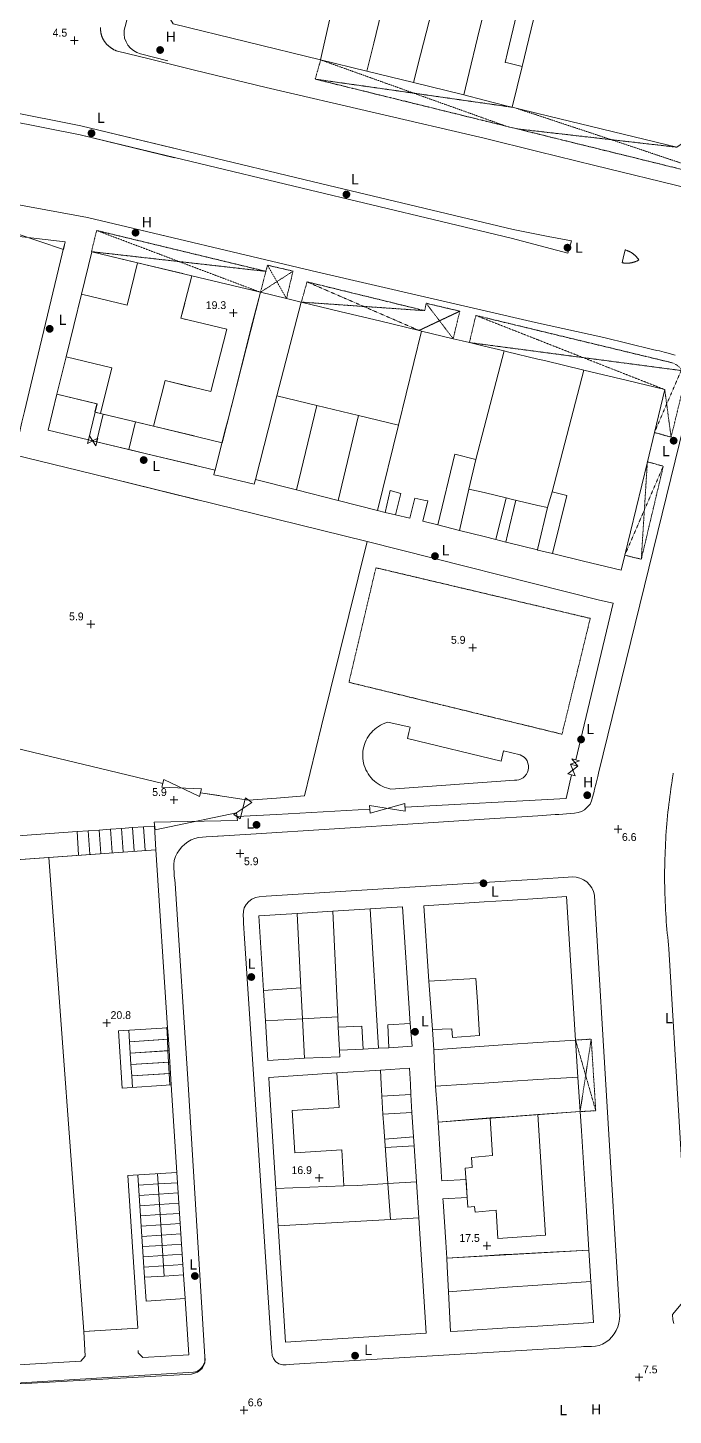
# Model space of a CAD drawing. Header units: millimetres. Extents: x 833924389 to 835767163, y 817400000 to 818811854.
# Drawn here: x 835391779 to 835474136, y 818357750 to 818534828 of the extents above; entities that cross this region are included whole.
import ezdxf
from ezdxf.enums import TextEntityAlignment as Align

# ---------------------------------------------------------------- set-up
doc = ezdxf.new("R2010")
doc.units = ezdxf.units.MM
doc.header["$LTSCALE"] = 10
doc.header["$MEASUREMENT"] = 0
doc.linetypes.add('11nw24d$1$DGN Style 5', pattern=[1.174922, 0.503538, -0.671384])
doc.layers.add('01_Base_Plan', color=5, linetype='Continuous', lineweight=5)
doc.styles.add('11nw24d$0$Style-WORKING', font='WORKING.shx')
doc.styles.add('11nw24d$1$Style-ENGINEERING', font='ENGINEERING.shx')

# ---------------------------------------------------------------- blocks, each defined once
blk = doc.blocks.new('11nw24d$0$SPOTHT')
at = {"layer": '01_Base_Plan', "linetype": 'Continuous', "lineweight": 13}
for p, q in [((-0.5, 0), (0.5, 0)), ((0, -0.5), (0, 0.5))]:
    blk.add_line(p, q, dxfattribs=at)
blk = doc.blocks.new('11nw24d$0$UTILP')
at = {"layer": '01_Base_Plan', "linetype": 'Continuous', "lineweight": 13}
h = blk.add_hatch(color=256, dxfattribs=at)
edge = h.paths.add_edge_path()
edge.add_arc((0, 0), 0.5, 0, 360)

msp = doc.modelspace()

# ---------------------------------------------------------------- hatches: boundary and pattern name
at = {"layer": '01_Base_Plan', "linetype": 'Continuous'}
h = msp.add_hatch(color=256, dxfattribs=at)
edge = h.paths.add_edge_path()
edge.add_arc((835408668, 818531988), 500, 0, 360)
h = msp.add_hatch(color=256, dxfattribs=at)
edge = h.paths.add_edge_path()
edge.add_arc((835405530, 818508675), 500, 0, 360)
h = msp.add_hatch(color=256, dxfattribs=at)
edge = h.paths.add_edge_path()
edge.add_arc((835463164, 818436881), 500, 0, 360)

# ---------------------------------------------------------------- linework, layer by layer
for p, q in [((835441897, 818531376), (835443710, 818538526)), ((835435918, 818532851), (835436873, 818536726)), ((835429149, 818530727), (835430332, 818535955)), ((835448103, 818529104), (835449172, 818533536)), ((835435039, 818529283), (835435918, 818532851)), ((835440996, 818527822), (835441897, 818531376)), ((835429149, 818530727), (835435039, 818529283)), ((835453599, 818524683), (835454875, 818529879)), ((835435039, 818529283), (835440996, 818527822)), ((835440996, 818527822), (835447414, 818526249)), ((835447414, 818526249), (835448103, 818529104)), ((835423570, 818487840), (835426684, 818499812)), ((835439079, 818484093), (835442031, 818496116)), ((835458684, 818475605), (835462742, 818491129)), ((835420844, 818477158), (835423570, 818487840)), ((835423570, 818487840), (835428676, 818486606)), ((835401410, 818485533), (835405512, 818484545)), ((835426051, 818475837), (835428676, 818486606)), ((835428676, 818486606), (835433977, 818485325)), ((835431402, 818474479), (835433977, 818485325)), ((835433977, 818485325), (835439079, 818484093)), ((835439079, 818484093), (835436406, 818473209)), ((835420844, 818477158), (835426051, 818475837)), ((835426051, 818475837), (835431402, 818474479)), ((835448055, 818475961), (835446856, 818470684)), ((835452809, 818474834), (835451508, 818469516)), ((835431402, 818474479), (835436406, 818473209)), ((835437367, 818472965), (835438711, 818472672)), ((835444094, 818471377), (835446856, 818470684)), ((835435080, 818469260), (835464710, 818461780)), ((835451508, 818469516), (835452785, 818469196)), ((835398088, 818432235), (835398251, 818429277)), ((835399498, 818432336), (835399711, 818429371)), ((835400909, 818432437), (835401122, 818429463)), ((835402320, 818432538), (835402533, 818429554)), ((835403730, 818432639), (835403945, 818429646)), ((835405141, 818432740), (835405356, 818429738)), ((835406552, 818432841), (835406768, 818429829)), ((835407962, 818432942), (835408130, 818429918)), ((835408130, 818429918), (835407962, 818432942)), ((835394464, 818428947), (835408130, 818429918)), ((835398924, 818368446), (835394464, 818428947)), ((835430691, 818422065), (835426137, 818421780)), ((835426137, 818421780), (835426626, 818412305)), ((835435469, 818422363), (835430691, 818422065)), ((835430691, 818422065), (835431336, 818408584)), ((835435469, 818422363), (835436527, 818404582)), ((835442957, 818413170), (835443406, 818406996)), ((835421873, 818411977), (835426626, 818412305)), ((835421873, 818411977), (835422115, 818408092)), ((835426626, 818412305), (835426832, 818408322)), ((835422115, 818408092), (835426832, 818408322)), ((835426832, 818408322), (835431336, 818408584)), ((835431543, 818404355), (835431402, 818407289)), ((835461974, 818400912), (835461674, 818405633)), ((835431543, 818404355), (835434578, 818404465)), ((835437098, 818396189), (835436941, 818398475)), ((835440789, 818396383), (835440998, 818393272)), ((835437324, 818392988), (835440998, 818393272)), ((835440998, 818393272), (835441074, 818392154)), ((835437402, 818391922), (835441074, 818392154)), ((835441074, 818392154), (835441383, 818387544)), ((835437727, 818387348), (835441383, 818387544)), ((835438053, 818382753), (835437727, 818387348)), ((835441383, 818387544), (835441689, 818382958)), ((835423728, 818381940), (835438053, 818382753)), ((835411654, 818375676), (835411849, 818372643)), ((835411849, 818372643), (835412311, 818365477))]:
    msp.add_line(p, q, dxfattribs=at)
at = {"layer": '01_Base_Plan', "linetype": '11nw24d$1$DGN Style 5'}
for p, q in [((835428453, 818528271), (835429149, 818530727)), ((835429149, 818530727), (835441031, 818526476)), ((835441031, 818526476), (835428453, 818528271)), ((835428453, 818528271), (835450000, 818522963)), ((835450000, 818525196), (835441031, 818526476)), ((835441031, 818526476), (835450000, 818523271)), ((835453000, 818524768), (835450000, 818525196)), ((835453599, 818524683), (835453000, 818524768)), ((835454086, 818524564), (835456876, 818523640)), ((835450000, 818523271), (835452774, 818522280)), ((835450000, 818522963), (835452774, 818522280)), ((835456876, 818523640), (835466230, 818520543)), ((835452774, 818522280), (835453000, 818522224)), ((835454249, 818521917), (835456876, 818521616)), ((835454249, 818521917), (835456876, 818521270)), ((835456876, 818521616), (835466230, 818520543)), ((835466230, 818520543), (835474598, 818519584)), ((835466230, 818520543), (835477950, 818516613)), ((835399911, 818506250), (835400559, 818508961)), ((835400559, 818508961), (835422164, 818503737)), ((835421462, 818501070), (835422164, 818503737)), ((835422164, 818503737), (835422371, 818504525)), ((835422371, 818504525), (835425629, 818503762)), ((835423564, 818502426), (835422371, 818504525)), ((835423564, 818502426), (835425629, 818503762)), ((835421462, 818501070), (835423564, 818502426)), ((835426684, 818499813), (835427410, 818502395)), ((835434629, 818499263), (835427410, 818502395)), ((835427410, 818502395), (835442438, 818498723)), ((835426684, 818499813), (835434629, 818499263)), ((835442438, 818498723), (835442609, 818499664)), ((835442609, 818499664), (835446910, 818498654)), ((835444314, 818497429), (835442609, 818499664)), ((835434629, 818499263), (835442438, 818498723)), ((835446910, 818498654), (835444314, 818497429)), ((835448945, 818498109), (835450000, 818497855)), ((835448945, 818498109), (835450000, 818497695)), ((835450000, 818497855), (835453000, 818497132)), ((835450000, 818497695), (835453000, 818496518)), ((835453000, 818497132), (835456876, 818496197)), ((835453000, 818496518), (835456876, 818494996)), ((835453000, 818494005), (835450000, 818494401)), ((835456876, 818494996), (835462645, 818492731)), ((835456876, 818493493), (835453000, 818494005)), ((835462645, 818492731), (835456876, 818493493)), ((835473300, 818486800), (835473859, 818482588)), ((835472867, 818478873), (835470059, 818466992)), ((835470451, 818473281), (835472867, 818478873)), ((835470451, 818473281), (835470059, 818466992)), ((835461674, 818405633), (835463670, 818405750)), ((835463670, 818405750), (835464251, 818396619)), ((835462255, 818396502), (835464251, 818396619))]:
    msp.add_line(p, q, dxfattribs=at)
at = {"layer": '01_Base_Plan', "linetype": 'Continuous', "flags": 128}
for points in [[(835430332, 818535955), (835431496, 818540590), (835427941, 818541412), (835428895, 818545465), (835430852, 818545014), (835431704, 818548500), (835431750, 818548687), (835430887, 818548924), (835431945, 818553025), (835425523, 818554586), (835425973, 818556461), (835420539, 818557783), (835420090, 818555807), (835412906, 818557602), (835410573, 818548500), (835408121, 818538936), (835410352, 818535336), (835429149, 818530727)], [(835408206, 818551252), (835407027, 818546460), (835404320, 818535461), (835404059, 818534510), (835404059, 818534010), (835404141, 818533510), (835404320, 818533039), (835404559, 818532609), (835404879, 818532230), (835405270, 818531910), (835405699, 818531650), (835406160, 818531480), (835409648, 818530625)], [(835449172, 818533536), (835450000, 818536970), (835452524, 818547434)], [(835454875, 818529879), (835453000, 818530334), (835452695, 818530408), (835453000, 818531682), (835456535, 818546467), (835453000, 818547320), (835452524, 818547434)], [(835468008, 818546254), (835464301, 818547104), (835463348, 818542873), (835458293, 818544064), (835456876, 818538183), (835454875, 818529879)], [(835453599, 818524683), (835454086, 818524564), (835456876, 818523887), (835474598, 818519584), (835477801, 818521762), (835477905, 818522187), (835482910, 818542575)], [(835304963, 818541168), (835369874, 818528016), (835398552, 818522311), (835428220, 818515181), (835453711, 818509068), (835458195, 818508206), (835461143, 818507631), (835460691, 818506073)], [(835460691, 818506073), (835453456, 818507983), (835426806, 818514336), (835398445, 818521144), (835370726, 818526650), (835353939, 818529951), (835346098, 818531527), (835325747, 818535670)], [(835401069, 818534874), (835401066, 818534826), (835401065, 818534777), (835401064, 818534728), (835401064, 818534680), (835401065, 818534631), (835401067, 818534582), (835401069, 818534534), (835401072, 818534485), (835401077, 818534436), (835401082, 818534388), (835401088, 818534340), (835401094, 818534291), (835401102, 818534243), (835401110, 818534195), (835401119, 818534148), (835401129, 818534100), (835401140, 818534052), (835401152, 818534005), (835401164, 818533958), (835401177, 818533911), (835401191, 818533864), (835401206, 818533818), (835401222, 818533772), (835401238, 818533726), (835401255, 818533681), (835401273, 818533635), (835401292, 818533590), (835401311, 818533546), (835401331, 818533501), (835401352, 818533457), (835401374, 818533414), (835401396, 818533371), (835401420, 818533328), (835401444, 818533285), (835401468, 818533243), (835401494, 818533202), (835401520, 818533161), (835401546, 818533120), (835401574, 818533080), (835401604, 818533035), (835401635, 818532992), (835401667, 818532949), (835401700, 818532906), (835401734, 818532864), (835401768, 818532822), (835401803, 818532781), (835401838, 818532741), (835401875, 818532701), (835401912, 818532662), (835401949, 818532624), (835401988, 818532586), (835402027, 818532549), (835402066, 818532513), (835402106, 818532477), (835402147, 818532442), (835402189, 818532408), (835402231, 818532374), (835402273, 818532341), (835402316, 818532309), (835402360, 818532278), (835402404, 818532247), (835402449, 818532217), (835402494, 818532188), (835402540, 818532160), (835402586, 818532133), (835402633, 818532106), (835402680, 818532080), (835402728, 818532055), (835402776, 818532031), (835402824, 818532007), (835402873, 818531985), (835402922, 818531963), (835402972, 818531942), (835403022, 818531922), (835403072, 818531903), (835407454, 818530806), (835413047, 818529427), (835422204, 818527205), (835450000, 818520727), (835456876, 818519041), (835464119, 818517264), (835476000, 818514350)], [(835290048, 818532790), (835327765, 818524832), (835335188, 818523225), (835344375, 818521327), (835347990, 818520592), (835363178, 818517553), (835381343, 818513909), (835399391, 818510618), (835411243, 818507804)], [(835353939, 818529951), (835370726, 818526650), (835398445, 818521144)], [(835398552, 818522311), (835369874, 818528016)], [(835447414, 818526249), (835450000, 818525594), (835453000, 818524834), (835453599, 818524683)], [(835410513, 818518247), (835398445, 818521144)], [(835410429, 818519457), (835398552, 818522311)], [(835428781, 818503641), (835399391, 818510618), (835381343, 818513909)], [(835390028, 818480331), (835390474, 818482187), (835390705, 818483150), (835391027, 818484491), (835391191, 818485172), (835391354, 818485852), (835392389, 818490160), (835396443, 818507032)], [(835392389, 818490160), (835396443, 818507032)], [(835467599, 818504843), (835467648, 818504833), (835467699, 818504823), (835467750, 818504815), (835467802, 818504807), (835467853, 818504800), (835467905, 818504794), (835467956, 818504789), (835468008, 818504785), (835468060, 818504782), (835468112, 818504779), (835468164, 818504778), (835468216, 818504777), (835468268, 818504778), (835468320, 818504779), (835468372, 818504781), (835468424, 818504784), (835468475, 818504788), (835468527, 818504793), (835468579, 818504799), (835468630, 818504806), (835468682, 818504813), (835468733, 818504822), (835468784, 818504831), (835468835, 818504842), (835468886, 818504853), (835468936, 818504865), (835468987, 818504878), (835469037, 818504892), (835469087, 818504906), (835469136, 818504922), (835469185, 818504938), (835469234, 818504956), (835469283, 818504974), (835469332, 818504993), (835469380, 818505012), (835469427, 818505033), (835469475, 818505055), (835469521, 818505077), (835469568, 818505100), (835469614, 818505124), (835469660, 818505149), (835469705, 818505174), (835469750, 818505201), (835469715, 818505251), (835469683, 818505296), (835469650, 818505341), (835469616, 818505385), (835469582, 818505429), (835469546, 818505471), (835469510, 818505514), (835469473, 818505555), (835469436, 818505596), (835469398, 818505637), (835469359, 818505676), (835469319, 818505715), (835469279, 818505754), (835469238, 818505791), (835469196, 818505828), (835469154, 818505864), (835469111, 818505900), (835469067, 818505934), (835469023, 818505968), (835468979, 818506001), (835468933, 818506034), (835468888, 818506065), (835468841, 818506096), (835468794, 818506126), (835468747, 818506155), (835468699, 818506183), (835468651, 818506210), (835468602, 818506237), (835468553, 818506262), (835468503, 818506287), (835468453, 818506311), (835468402, 818506334), (835468351, 818506357), (835468300, 818506378), (835468248, 818506398), (835468196, 818506418), (835468143, 818506436), (835468091, 818506454), (835468038, 818506471), (835467995, 818506483), (835467943, 818506265), (835467790, 818505633), (835467599, 818504843)], [(835412713, 818503177), (835399953, 818506250), (835398619, 818500811), (835396664, 818492848), (835395473, 818488079), (835400609, 818486842), (835400353, 818485779), (835407822, 818483989), (835416569, 818481875), (835421462, 818501070), (835412713, 818503177)], [(835412557, 818489020), (835409304, 818489803), (835407822, 818483989), (835401067, 818485616), (835402497, 818491443), (835396664, 818492848), (835398619, 818500811), (835404452, 818499406), (835405786, 818504845)], [(835405512, 818484545), (835407822, 818483989), (835409304, 818489803), (835415137, 818488399), (835417162, 818496346), (835411330, 818497750), (835412713, 818503177), (835405786, 818504845), (835404452, 818499406), (835398619, 818500811), (835396664, 818492848), (835402497, 818491443), (835401067, 818485616), (835401410, 818485533)], [(835398619, 818500811), (835399953, 818506250), (835405786, 818504845)], [(835405786, 818504845), (835411547, 818503458)], [(835474387, 818493022), (835473926, 818493170), (835473484, 818493299), (835472988, 818493428), (835472379, 818493574), (835472035, 818493653), (835471488, 818493779), (835465291, 818495277), (835456553, 818497204), (835428781, 818503641)], [(835411814, 818499648), (835411330, 818497750), (835411957, 818497599)], [(835421462, 818501070), (835420474, 818497193), (835418448, 818489247), (835418053, 818487696), (835417337, 818484886), (835416942, 818483335), (835415677, 818478376)], [(835426684, 818499812), (835424789, 818500269), (835421462, 818501070)], [(835442031, 818496116), (835441699, 818496195), (835436836, 818497367), (835431606, 818498627), (835426684, 818499812)], [(835452547, 818493584), (835450000, 818494197), (835448129, 818494648), (835447207, 818494870), (835446055, 818495146), (835442031, 818496116)], [(835395473, 818488079), (835396664, 818492848)], [(835448930, 818479734), (835450000, 818483832), (835452547, 818493584)], [(835462742, 818491129), (835457707, 818492342), (835456876, 818492542), (835453000, 818493475), (835452547, 818493584)], [(835458684, 818475605), (835460539, 818475131), (835458711, 818467709), (835462683, 818466753), (835467496, 818465596), (835467957, 818467509), (835470835, 818479442), (835471734, 818483168), (835473055, 818488645), (835468305, 818489789), (835462742, 818491129)], [(835391354, 818485852), (835392389, 818490160)], [(835414381, 818365199), (835412232, 818400000), (835410570, 818425631), (835410539, 818426086), (835410473, 818426565), (835410453, 818427061), (835410418, 818427539), (835410418, 818428053), (835410473, 818428565), (835410609, 818429039), (835410840, 818429481), (835411121, 818429900), (835411441, 818430289), (835411801, 818430631), (835412199, 818430930), (835412629, 818431180), (835413086, 818431352), (835413566, 818431471), (835414063, 818431539), (835414539, 818431557), (835415379, 818431609), (835420255, 818431922), (835441593, 818433291), (835450000, 818433830), (835456876, 818434271), (835459051, 818434410), (835459543, 818434430), (835460059, 818434463), (835460535, 818434498), (835461066, 818434549), (835461527, 818434602), (835462008, 818434686), (835462434, 818434822), (835462814, 818435029), (835462844, 818435045), (835463199, 818435381), (835463520, 818435760), (835463699, 818436156), (835463852, 818436619), (835464023, 818437199), (835464062, 818437405), (835464109, 818437662), (835464301, 818438410), (835464531, 818439250), (835464611, 818439675), (835470475, 818463597), (835476641, 818488750)], [(835395473, 818488079), (835394369, 818483476), (835399523, 818482241), (835400627, 818486843), (835395473, 818488079)], [(835395473, 818488079), (835394369, 818483476), (835399523, 818482241), (835400627, 818486843), (835395473, 818488079)], [(835400372, 818485783), (835401067, 818485616)], [(835401410, 818485533), (835400559, 818481984), (835404663, 818481000), (835405512, 818484545)], [(835380607, 818482641), (835376310, 818483630), (835370950, 818462040), (835371407, 818461805), (835371679, 818461368), (835371688, 818460854), (835371433, 818460408), (835370984, 818460156), (835370470, 818460170), (835369290, 818455220), (835369801, 818454901), (835370025, 818454342), (835369876, 818453758), (835369411, 818453375), (835368810, 818453340), (835367659, 818448316), (835368170, 818448200), (835370573, 818447623), (835400000, 818440552), (835409000, 818438390)], [(835407822, 818483989), (835412996, 818482739)], [(835413260, 818478953), (835406924, 818480466), (835400198, 818482072), (835399523, 818482241)], [(835389460, 818480470), (835390028, 818480331), (835400000, 818477880)], [(835389460, 818480470), (835390028, 818480331), (835400000, 818477880), (835423500, 818472106), (835435080, 818469260)], [(835415677, 818478376), (835406924, 818480466), (835404716, 818480993)], [(835436406, 818473209), (835437367, 818472965), (835438027, 818475752), (835439375, 818475408), (835438711, 818472672), (835440539, 818472225), (835441176, 818474807), (835442297, 818474554), (835442824, 818474436), (835442191, 818471854), (835444094, 818471377), (835446266, 818480420), (835448930, 818479734)], [(835415677, 818478376), (835415664, 818478324), (835415527, 818477787), (835416361, 818477590), (835420660, 818476576), (835420844, 818477158)], [(835448930, 818479734), (835448055, 818475961), (835450000, 818475500), (835453000, 818474789), (835453441, 818474685), (835456876, 818473871), (835458105, 818473580), (835458684, 818475605)], [(835400000, 818477880), (835413569, 818474546)], [(835454047, 818474541), (835453000, 818470106), (835452785, 818469196)], [(835458105, 818473580), (835456876, 818468417), (835456820, 818468183)], [(835435080, 818469260), (835429276, 818445740), (835427070, 818436800), (835423500, 818436519), (835419960, 818436240), (835413810, 818437200)], [(835446856, 818470684), (835450000, 818469895), (835451508, 818469516)], [(835452785, 818469196), (835453000, 818469142), (835456820, 818468183)], [(835456820, 818468183), (835456876, 818468169), (835458711, 818467709)], [(835464710, 818461780), (835466491, 818461382), (835461690, 818441410)], [(835370573, 818447623), (835400000, 818440552)], [(835452481, 818442545), (835454619, 818442024), (835455104, 818441722), (835455312, 818441507), (835455479, 818441258), (835455598, 818440983), (835455666, 818440692), (835455680, 818440392), (835455641, 818440095), (835455548, 818439810), (835455406, 818439547), (835455219, 818439313), (835454993, 818439117), (835454735, 818438964), (835454454, 818438860), (835454159, 818438809), (835453863, 818438812), (835438109, 818437670), (835437845, 818437725), (835437556, 818437807), (835437274, 818437908), (835437000, 818438029), (835436734, 818438168), (835436478, 818438325), (835436234, 818438499), (835436002, 818438690), (835435784, 818438895), (835435581, 818439116), (835435392, 818439349), (835435221, 818439595), (835435066, 818439852), (835434930, 818440120), (835434812, 818440395), (835434713, 818440679), (835434634, 818440968), (835434575, 818441262), (835434536, 818441559), (835434518, 818441859), (835434520, 818442159), (835434542, 818442458), (835434585, 818442755), (835434648, 818443048), (835434731, 818443336), (835434834, 818443618), (835434955, 818443892), (835435096, 818444157), (835435253, 818444412), (835435428, 818444656), (835435620, 818444887), (835435826, 818445104), (835436006, 818445269), (835436047, 818445307), (835436281, 818445495), (835436528, 818445665), (835436786, 818445819), (835437053, 818445954), (835437329, 818446071), (835437732, 818446225), (835440560, 818445584), (835440400, 818444903), (835440216, 818444122), (835452167, 818441211), (835452481, 818442545)], [(835400000, 818440552), (835409000, 818438390)], [(835439912, 818435340), (835460480, 818436480), (835461160, 818439490)], [(835474141, 818439699), (835474067, 818439250), (835474059, 818439199), (835473981, 818438711), (835473910, 818438211), (835473840, 818437721), (835473770, 818437231), (835473699, 818436731), (835473641, 818436231), (835473570, 818435740), (835473520, 818435240), (835473461, 818434740), (835473410, 818434250), (835473371, 818433750), (835473320, 818433250), (835473289, 818432750), (835473250, 818432250), (835473211, 818431760), (835473180, 818431260), (835473148, 818430760), (835473129, 818430260), (835473109, 818429760), (835473090, 818429260), (835473070, 818428760), (835473059, 818428260), (835473051, 818427760), (835473039, 818427260), (835473039, 818426760), (835473039, 818426260), (835473039, 818425760), (835473051, 818425260), (835473059, 818424760), (835473070, 818424260), (835473090, 818423760), (835473109, 818423260), (835473129, 818422760), (835473160, 818422260), (835473180, 818421760), (835473219, 818421260), (835473250, 818420760), (835473289, 818420270), (835473328, 818419770), (835473379, 818419270), (835473430, 818418770), (835473481, 818418270), (835473531, 818417779), (835473590, 818417279), (835476191, 818373190), (835474039, 818370619), (835474102, 818369930), (835474199, 818369440)], [(835416205, 818436826), (835413810, 818437200)], [(835418490, 818434152), (835423500, 818434429), (835435419, 818435090)], [(835407962, 818432942), (835406552, 818432841), (835405141, 818432740), (835403730, 818432639), (835402320, 818432538), (835400909, 818432437), (835399498, 818432336), (835398088, 818432235), (835384672, 818431273)], [(835384672, 818431273), (835398088, 818432235)], [(835398088, 818432235), (835399498, 818432336)], [(835398088, 818432235), (835398251, 818429277)], [(835399498, 818432336), (835400909, 818432437)], [(835399498, 818432336), (835399711, 818429371)], [(835400909, 818432437), (835402320, 818432538)], [(835400909, 818432437), (835401122, 818429463)], [(835402320, 818432538), (835403730, 818432639)], [(835402320, 818432538), (835402533, 818429554)], [(835403730, 818432639), (835405141, 818432740)], [(835403730, 818432639), (835403945, 818429646)], [(835405141, 818432740), (835406552, 818432841)], [(835405141, 818432740), (835405356, 818429738)], [(835406552, 818432841), (835407962, 818432942)], [(835406552, 818432841), (835406767, 818429829)], [(835407962, 818432942), (835408130, 818429918)], [(835394464, 818428947), (835384857, 818428265), (835384672, 818431273), (835363626, 818429765), (835362992, 818429108), (835363570, 818420969), (835364197, 818420381), (835364475, 818418184), (835363858, 818418122), (835366605, 818374484), (835367184, 818374515), (835367444, 818369742), (835366896, 818369120), (835366975, 818367370), (835367071, 818366330), (835367717, 818365767), (835389839, 818367069), (835389974, 818364763), (835390609, 818364200)], [(835384672, 818431273), (835363626, 818429765), (835362992, 818429108), (835363570, 818420969), (835364197, 818420381), (835364475, 818418184), (835363858, 818418122), (835366605, 818374484), (835367184, 818374515), (835367444, 818369742), (835366896, 818369120), (835366975, 818367370), (835367071, 818366330), (835367717, 818365767), (835389839, 818367069), (835389974, 818364763), (835390609, 818364200), (835398545, 818364667), (835399109, 818365301), (835398924, 818368446)], [(835414381, 818365199), (835412232, 818400000), (835410570, 818425631), (835410539, 818426086), (835410473, 818426564), (835410453, 818427061), (835410418, 818427539), (835410418, 818428053), (835410473, 818428564), (835410609, 818429039), (835410840, 818429480), (835411121, 818429900), (835411441, 818430289), (835411801, 818430631), (835412199, 818430930), (835412629, 818431180), (835413086, 818431352), (835413566, 818431471), (835414063, 818431539), (835414539, 818431557), (835415379, 818431609), (835416565, 818431685)], [(835384857, 818428265), (835408130, 818429918), (835409622, 818407196), (835403365, 818406792), (835403834, 818399508), (835410092, 818399911), (835410812, 818388734), (835404555, 818388331), (835405832, 818368853), (835398924, 818368446), (835399109, 818365301), (835398545, 818364667), (835390609, 818364200)], [(835390609, 818364200), (835398545, 818364667), (835399109, 818365301), (835398924, 818368446), (835394464, 818428947)], [(835398924, 818368446), (835398993, 818368450), (835405832, 818368853), (835404555, 818388331), (835410812, 818388734), (835410092, 818399911), (835403834, 818399508), (835403365, 818406792), (835409622, 818407196), (835408130, 818429918)], [(835424750, 818364197), (835425227, 818364225), (835425719, 818364250), (835456876, 818366153), (835462391, 818366490), (835462703, 818366506), (835463207, 818366520), (835463699, 818366545), (835464219, 818366584), (835464688, 818366662), (835465129, 818366811), (835465551, 818367080), (835465949, 818367391), (835466301, 818367750), (835466602, 818368141), (835466852, 818368570), (835467051, 818369029), (835467199, 818369510), (835467281, 818370000), (835467301, 818370500), (835467270, 818371000), (835464148, 818423240), (835464109, 818424131), (835463961, 818424609), (835463750, 818425051), (835463449, 818425461), (835463102, 818425811), (835462680, 818426090), (835462416, 818426214), (835462231, 818426301), (835461750, 818426430), (835461250, 818426471), (835460750, 818426430), (835456876, 818426185), (835450000, 818425749), (835422199, 818423990), (835421297, 818423928), (835420824, 818423838), (835420379, 818423619), (835419981, 818423320), (835419660, 818422940), (835419406, 818422488), (835419297, 818422068), (835419266, 818421549), (835419285, 818421059), (835419309, 818420561), (835419437, 818418605), (835420662, 818400000), (835422840, 818366930), (835422883, 818366377), (835422918, 818365867), (835422984, 818365357), (835423125, 818364977), (835423391, 818364590), (835423809, 818364303), (835424309, 818364197), (835424750, 818364197)], [(835461674, 818405633), (835460508, 818423945), (835456876, 818423711), (835453000, 818423461), (835450000, 818423268), (835442332, 818422773), (835442957, 818413170), (835446647, 818413368), (835448965, 818413492), (835449141, 818410567), (835449402, 818406227), (835445965, 818405980), (835445902, 818407072), (835443406, 818406996), (835443586, 818404404)], [(835426137, 818421780), (835421281, 818421477), (835421873, 818411977)], [(835436527, 818404582), (835437863, 818404662), (835437738, 818407559), (835440563, 818407760), (835439609, 818422621), (835435469, 818422363)], [(835409512, 818407264), (835409590, 818405731), (835409664, 818404273), (835409738, 818402814), (835409812, 818401356), (835409885, 818399920)], [(835422115, 818408092), (835422430, 818403033), (835427090, 818403318), (835426832, 818408322)], [(835431336, 818408584), (835431402, 818407289), (835434402, 818407387), (835434578, 818404465), (835436527, 818404582)], [(835437863, 818404662), (835440809, 818404840), (835440590, 818407762)], [(835404662, 818406876), (835404756, 818405419), (835404850, 818403962), (835404944, 818402505), (835405038, 818401048), (835405132, 818399591)], [(835404662, 818406876), (835404756, 818405419), (835404850, 818403962), (835404944, 818402505), (835405038, 818401048), (835405132, 818399591)], [(835409716, 818405739), (835404756, 818405419)], [(835409716, 818405739), (835409590, 818405731), (835404756, 818405419)], [(835409622, 818407196), (835409716, 818405739), (835409810, 818404282), (835409904, 818402825), (835409998, 818401368), (835410092, 818399911)], [(835443586, 818404404), (835447098, 818404650), (835450000, 818404846), (835453000, 818405048), (835456876, 818405310), (835461674, 818405633)], [(835409810, 818404282), (835404850, 818403962)], [(835409810, 818404282), (835409664, 818404273), (835404850, 818403962)], [(835427090, 818403318), (835431602, 818403506), (835431543, 818404355)], [(835443586, 818404404), (835443668, 818402117), (835443806, 818400000), (835443823, 818399742)], [(835409904, 818402825), (835404944, 818402505)], [(835409904, 818402825), (835409738, 818402814), (835404944, 818402505)], [(835436770, 818401803), (835440500, 818402057), (835440595, 818400000), (835440656, 818398668)], [(835409998, 818401368), (835405038, 818401048)], [(835409998, 818401368), (835409812, 818401356), (835405038, 818401048)], [(835432126, 818387019), (835431837, 818391609), (835425849, 818391232), (835425509, 818396637), (835431496, 818397039), (835431220, 818401430), (835422539, 818400848), (835422592, 818400000), (835423428, 818386707), (835432126, 818387019)], [(835436941, 818398475), (835436863, 818400000), (835436770, 818401803), (835431220, 818401430), (835431496, 818397039), (835425509, 818396637), (835425849, 818391232), (835431837, 818391609), (835432126, 818387019)], [(835443823, 818399742), (835447824, 818400000), (835450000, 818400140), (835453000, 818400334), (835456876, 818400584), (835461974, 818400912)], [(835456868, 818396120), (835456876, 818396121), (835462255, 818396502), (835461974, 818400912)], [(835437098, 818396189), (835440789, 818396383), (835440656, 818398668), (835436941, 818398475)], [(835443823, 818399742), (835444000, 818397037), (835444122, 818395161), (835447674, 818395469), (835450783, 818395689)], [(835437727, 818387348), (835437213, 818394562), (835437098, 818396189)], [(835447702, 818387843), (835447835, 818385547), (835444756, 818385376), (835444778, 818385030), (835445114, 818379849), (835445246, 818377805), (835463381, 818378813), (835463018, 818384522), (835462411, 818394047), (835462255, 818396502), (835444122, 818395161), (835444435, 818390320), (835444519, 818389022), (835444584, 818388024), (835444607, 818387671), (835447702, 818387843)], [(835450783, 818395689), (835451088, 818390896), (835448398, 818390663), (835448481, 818389365), (835447608, 818389290), (835447932, 818384299), (835448798, 818384374), (835448843, 818383676), (835451534, 818383909), (835451762, 818380320), (835452396, 818380365), (835457847, 818380751), (835457167, 818391423), (835456868, 818396120)], [(835450783, 818395689), (835453000, 818395846), (835456868, 818396120)], [(835405844, 818388382), (835405928, 818387108), (835406013, 818385802), (835406098, 818384497), (835406183, 818383191), (835406268, 818381885), (835406353, 818380580), (835406438, 818379274), (835406524, 818377968), (835406609, 818376662), (835406694, 818375357)], [(835405844, 818388382), (835405928, 818387108), (835406013, 818385802), (835406098, 818384497), (835406183, 818383191), (835406268, 818381885), (835406353, 818380580), (835406439, 818379274), (835406524, 818377968), (835406609, 818376662), (835406694, 818375357)], [(835408338, 818388559), (835408421, 818387269), (835408505, 818385963), (835408590, 818384657), (835408674, 818383351), (835408758, 818382046), (835408842, 818380740), (835408926, 818379434), (835409010, 818378128), (835409095, 818376823), (835409179, 818375517)], [(835408338, 818388559), (835408421, 818387269), (835408506, 818385963), (835408590, 818384657), (835408674, 818383352), (835408758, 818382046), (835408842, 818380740), (835408926, 818379434), (835409011, 818378128), (835409095, 818376823), (835409179, 818375517)], [(835410812, 818388734), (835410896, 818387428), (835410980, 818386123), (835411064, 818384817), (835411149, 818383511), (835411233, 818382205), (835411317, 818380899), (835411401, 818379594), (835411485, 818378288), (835411570, 818376982), (835411654, 818375676)], [(835410812, 818388734), (835410896, 818387428), (835410980, 818386123), (835411065, 818384817), (835411149, 818383511), (835411233, 818382205), (835411317, 818380899), (835411401, 818379594), (835411485, 818378288), (835411570, 818376982), (835411654, 818375676)], [(835410896, 818387428), (835408421, 818387269), (835405928, 818387108)], [(835410896, 818387428), (835408421, 818387269), (835405928, 818387108)], [(835410980, 818386123), (835408505, 818385963), (835406013, 818385802)], [(835410980, 818386123), (835408506, 818385963), (835406013, 818385802)], [(835432126, 818387019), (835423428, 818386707), (835423728, 818381940)], [(835432126, 818387019), (835433832, 818387080), (835437727, 818387348)], [(835411064, 818384817), (835408590, 818384657), (835406098, 818384497)], [(835411065, 818384817), (835408590, 818384657), (835406098, 818384497)], [(835411149, 818383511), (835408674, 818383351), (835406183, 818383191)], [(835411149, 818383511), (835408674, 818383352), (835406183, 818383191)], [(835423728, 818381940), (835424664, 818367059), (835442609, 818368207), (835441689, 818382958), (835438053, 818382753)], [(835411233, 818382205), (835408758, 818382046), (835406268, 818381885)], [(835411233, 818382205), (835408758, 818382046), (835406268, 818381885)], [(835411317, 818380899), (835408842, 818380740), (835406353, 818380580)], [(835411317, 818380899), (835408842, 818380740), (835406353, 818380580)], [(835411401, 818379594), (835408926, 818379434), (835406438, 818379274)], [(835411401, 818379594), (835408926, 818379434), (835406439, 818379274)], [(835411485, 818378288), (835409010, 818378128), (835406524, 818377968)], [(835411485, 818378288), (835409011, 818378128), (835406524, 818377968)], [(835463637, 818374812), (835463381, 818378813), (835456876, 818378476), (835453000, 818378276), (835452532, 818378252), (835450719, 818378158), (835445246, 818377805), (835445285, 818376738), (835445454, 818373500)], [(835411570, 818376982), (835409095, 818376823), (835406609, 818376662)], [(835411570, 818376982), (835409095, 818376823), (835406609, 818376662)], [(835406694, 818375357), (835409179, 818375517), (835411654, 818375676)], [(835406694, 818375357), (835409179, 818375517), (835411654, 818375676)], [(835411654, 818375676), (835411849, 818372643), (835412311, 818365478)], [(835411849, 818372643), (835406890, 818372323), (835406694, 818375357)], [(835411849, 818372643), (835406890, 818372323), (835406694, 818375357)], [(835445454, 818373500), (835453000, 818374081), (835456876, 818374347), (835463637, 818374812)], [(835445454, 818373500), (835445719, 818368441), (835447484, 818368543), (835447828, 818368562), (835453000, 818368887), (835456876, 818369131), (835463969, 818369576), (835463637, 818374812)], [(835414383, 818365184), (835414394, 818364884), (835414354, 818364587), (835414263, 818364301), (835414125, 818364035), (835413943, 818363796), (835413723, 818363592), (835413471, 818363429), (835413195, 818363311), (835412913, 818363245), (835364050, 818360220)], [(835412311, 818365478), (835406471, 818365134), (835405877, 818365700), (835405858, 818366029)], [(835412311, 818365478), (835406471, 818365134), (835405877, 818365700), (835405858, 818366029)], [(835414381, 818365199), (835414366, 818364421), (835414026, 818363721), (835413424, 818363228), (835412658, 818362993)], [(835372923, 818360753), (835390753, 818361744), (835412658, 818362993)]]:
    msp.add_lwpolyline(points, dxfattribs=at)
at = {"layer": '01_Base_Plan', "flags": 128}
msp.add_lwpolyline([(835411243, 818507804), (835399391, 818510618), (835381343, 818513909), (835363178, 818517553), (835347990, 818520592), (835344375, 818521327), (835335188, 818523225), (835327765, 818524832), (835294960, 818531754), (835290048, 818532790), (835287790, 818533003), (835285523, 818532931), (835283283, 818532575), (835281105, 818531940), (835279024, 818531037), (835277073, 818529880), (835276668, 818529548)], dxfattribs=at)
at = {"layer": '01_Base_Plan', "linetype": '11nw24d$1$DGN Style 5', "flags": 128}
for points in [[(835453000, 818522224), (835453595, 818522078), (835454249, 818521917)], [(835456876, 818521270), (835476586, 818516414), (835476832, 818516301), (835477133, 818516301), (835477332, 818516322), (835477625, 818516385), (835477950, 818516613)], [(835421462, 818501070), (835411083, 818504988), (835400559, 818508961)], [(835399911, 818506250), (835411083, 818504988), (835422164, 818503737)], [(835425629, 818503762), (835424789, 818500269), (835423564, 818502426)], [(835444314, 818497429), (835441699, 818496195), (835434629, 818499263)], [(835446910, 818498654), (835446055, 818495146), (835444314, 818497429)], [(835450000, 818494401), (835448129, 818494648), (835448945, 818498109)], [(835456876, 818496197), (835474020, 818492063), (835474293, 818491945), (835474469, 818491848), (835474637, 818491736), (835474793, 818491611), (835475008, 818491402), (835475145, 818491080), (835475352, 818490914), (835475438, 818490732), (835475539, 818490451), (835475605, 818490158), (835475637, 818489863), (835473859, 818482588)], [(835473300, 818486800), (835475145, 818491080), (835462645, 818492731)], [(835462645, 818492731), (835473055, 818488645), (835473300, 818486800)], [(835473859, 818482588), (835471734, 818483168), (835473300, 818486800)], [(835470451, 818473281), (835470835, 818479442), (835472867, 818478873)], [(835470059, 818466992), (835467957, 818467509), (835470451, 818473281)], [(835459940, 818444670), (835458722, 818444967), (835455496, 818445752), (835453358, 818446273), (835441407, 818449184), (835438590, 818449870), (835432760, 818451290), (835434419, 818458341), (835436200, 818465910), (835463550, 818459450), (835459940, 818444670)], [(835461674, 818405633), (835462962, 818401126), (835464251, 818396619)], [(835463670, 818405750), (835462962, 818401126), (835462255, 818396502)]]:
    msp.add_lwpolyline(points, dxfattribs=at)
at = {"layer": '01_Base_Plan', "linetype": 'Continuous'}
for points in [[(835387025, 818508619), (835396552, 818507520), (835396334, 818506544), (835387243, 818509595)], [(835400715, 818482462), (835399404, 818481755), (835399643, 818482726), (835400477, 818481491)], [(835461982, 818440590), (835461208, 818441543), (835462172, 818441277), (835461018, 818440856)], [(835461642, 818439357), (835461018, 818440856), (835461982, 818440590), (835460678, 818439623)], [(835413930, 818437685), (835408880, 818437905), (835409120, 818438875), (835413690, 818436715)], [(835419551, 818436528), (835418899, 818433864), (835418082, 818434439), (835420369, 818435952)], [(835435446, 818434591), (835439884, 818435839), (835439939, 818434840), (835435391, 818435590)], [(835408019, 818432446), (835418433, 818434648), (835418547, 818433655), (835407905, 818433439)]]:
    msp.add_3dface(points, dxfattribs=at)

# ---------------------------------------------------------------- block references
at = {"layer": '01_Base_Plan', "linetype": 'Continuous', "xscale": 1000, "yscale": 1000, "zscale": 1000}
for name, p in [('11nw24d$0$SPOTHT', (835397726, 818533194, 4500)), ('11nw24d$0$UTILP', (835399914, 818521367)), ('11nw24d$0$UTILP', (835432440, 818513557)), ('11nw24d$0$UTILP', (835460639, 818506763)), ('11nw24d$0$SPOTHT', (835418012, 818498426, 19300)), ('11nw24d$0$UTILP', (835394576, 818496403)), ('11nw24d$0$UTILP', (835474188, 818482125)), ('11nw24d$0$UTILP', (835406572, 818479656)), ('11nw24d$0$UTILP', (835443737, 818467393)), ('11nw24d$0$SPOTHT', (835399825, 818458703, 5900)), ('11nw24d$0$SPOTHT', (835448546, 818455709, 5900)), ('11nw24d$0$UTILP', (835462375, 818444000)), ('11nw24d$0$SPOTHT', (835410431, 818436281, 5900)), ('11nw24d$0$UTILP', (835420969, 818433100)), ('11nw24d$0$SPOTHT', (835467088, 818432543, 6600)), ('11nw24d$0$SPOTHT', (835418861, 818429449, 5900)), ('11nw24d$0$UTILP', (835449922, 818425641)), ('11nw24d$0$UTILP', (835420301, 818413680)), ('11nw24d$0$SPOTHT', (835401848, 818407816, 20800)), ('11nw24d$0$UTILP', (835441190, 818406690)), ('11nw24d$0$SPOTHT', (835428949, 818388032, 16900)), ('11nw24d$0$SPOTHT', (835450366, 818379378, 17500)), ('11nw24d$0$UTILP', (835413102, 818375520)), ('11nw24d$0$UTILP', (835433543, 818365354)), ('11nw24d$0$SPOTHT', (835469772, 818362595, 7500)), ('11nw24d$0$SPOTHT', (835419362, 818358395, 6600))]:
    msp.add_blockref(name, p, dxfattribs=at)

# ---------------------------------------------------------------- texts
at = {"layer": '01_Base_Plan', "linetype": 'Continuous', "style": '11nw24d$1$Style-ENGINEERING'}
for s, p in [('4.5', (835396812, 818533694, 4500)), ('19.3', (835417095, 818498926, 19300)), ('5.9', (835398908, 818459203, 5900)), ('5.9', (835447629, 818456209, 5900)), ('5.9', (835409514, 818436781, 5900)), ('16.9', (835428032, 818388532, 16900)), ('17.5', (835449452, 818379878, 17500))]:
    msp.add_text(s, height=1000, dxfattribs=at).set_placement(p, align=Align.RIGHT)
at = {"layer": '01_Base_Plan', "linetype": 'Continuous'}
for s, height, style, p in [('H', 1300, '11nw24d$0$Style-WORKING', (835409418, 818533043)), ('L', 1300, '11nw24d$0$Style-WORKING', (835400633, 818522682)), ('L', 1300, '11nw24d$0$Style-WORKING', (835433052, 818514845)), ('H', 1300, '11nw24d$0$Style-WORKING', (835406330, 818509375)), ('L', 1300, '11nw24d$0$Style-WORKING', (835461639, 818506113)), ('L', 1300, '11nw24d$0$Style-WORKING', (835395749, 818496906)), ('L', 1300, '11nw24d$0$Style-WORKING', (835472728, 818480137)), ('L', 1300, '11nw24d$0$Style-WORKING', (835407710, 818478244)), ('L', 1300, '11nw24d$0$Style-WORKING', (835444611, 818467500)), ('L', 1300, '11nw24d$0$Style-WORKING', (835463063, 818444688)), ('H', 1300, '11nw24d$0$Style-WORKING', (835462660, 818437902)), ('L', 1300, '11nw24d$0$Style-WORKING', (835419680, 818432621)), ('L', 1300, '11nw24d$0$Style-WORKING', (835450922, 818423936)), ('L', 1300, '11nw24d$0$Style-WORKING', (835419852, 818414727)), ('20.8', 1000, '11nw24d$1$Style-ENGINEERING', (835402348, 818408316, 20800)), ('L', 1300, '11nw24d$0$Style-WORKING', (835473103, 818407788)), ('L', 1300, '11nw24d$0$Style-WORKING', (835441990, 818407390)), ('L', 1300, '11nw24d$0$Style-WORKING', (835412424, 818376349)), ('L', 1300, '11nw24d$0$Style-WORKING', (835434730, 818365441)), ('7.5', 1000, '11nw24d$1$Style-ENGINEERING', (835470272, 818363095, 7500)), ('6.6', 1000, '11nw24d$1$Style-ENGINEERING', (835419862, 818358895, 6600)), ('L', 1300, '11nw24d$0$Style-WORKING', (835459625, 818357750)), ('H', 1300, '11nw24d$0$Style-WORKING', (835463676, 818357852))]:
    msp.add_text(s, height=height, dxfattribs=dict(at, style=style)).set_placement(p)
at = {"layer": '01_Base_Plan', "linetype": 'Continuous', "style": '11nw24d$1$Style-ENGINEERING'}
for s, p in [('6.6', (835467588, 818432043, 6600)), ('5.9', (835419361, 818428949, 5900))]:
    msp.add_text(s, height=1000, dxfattribs=at).set_placement(p, align=Align.TOP_LEFT)

doc.saveas('drawing.dxf')
